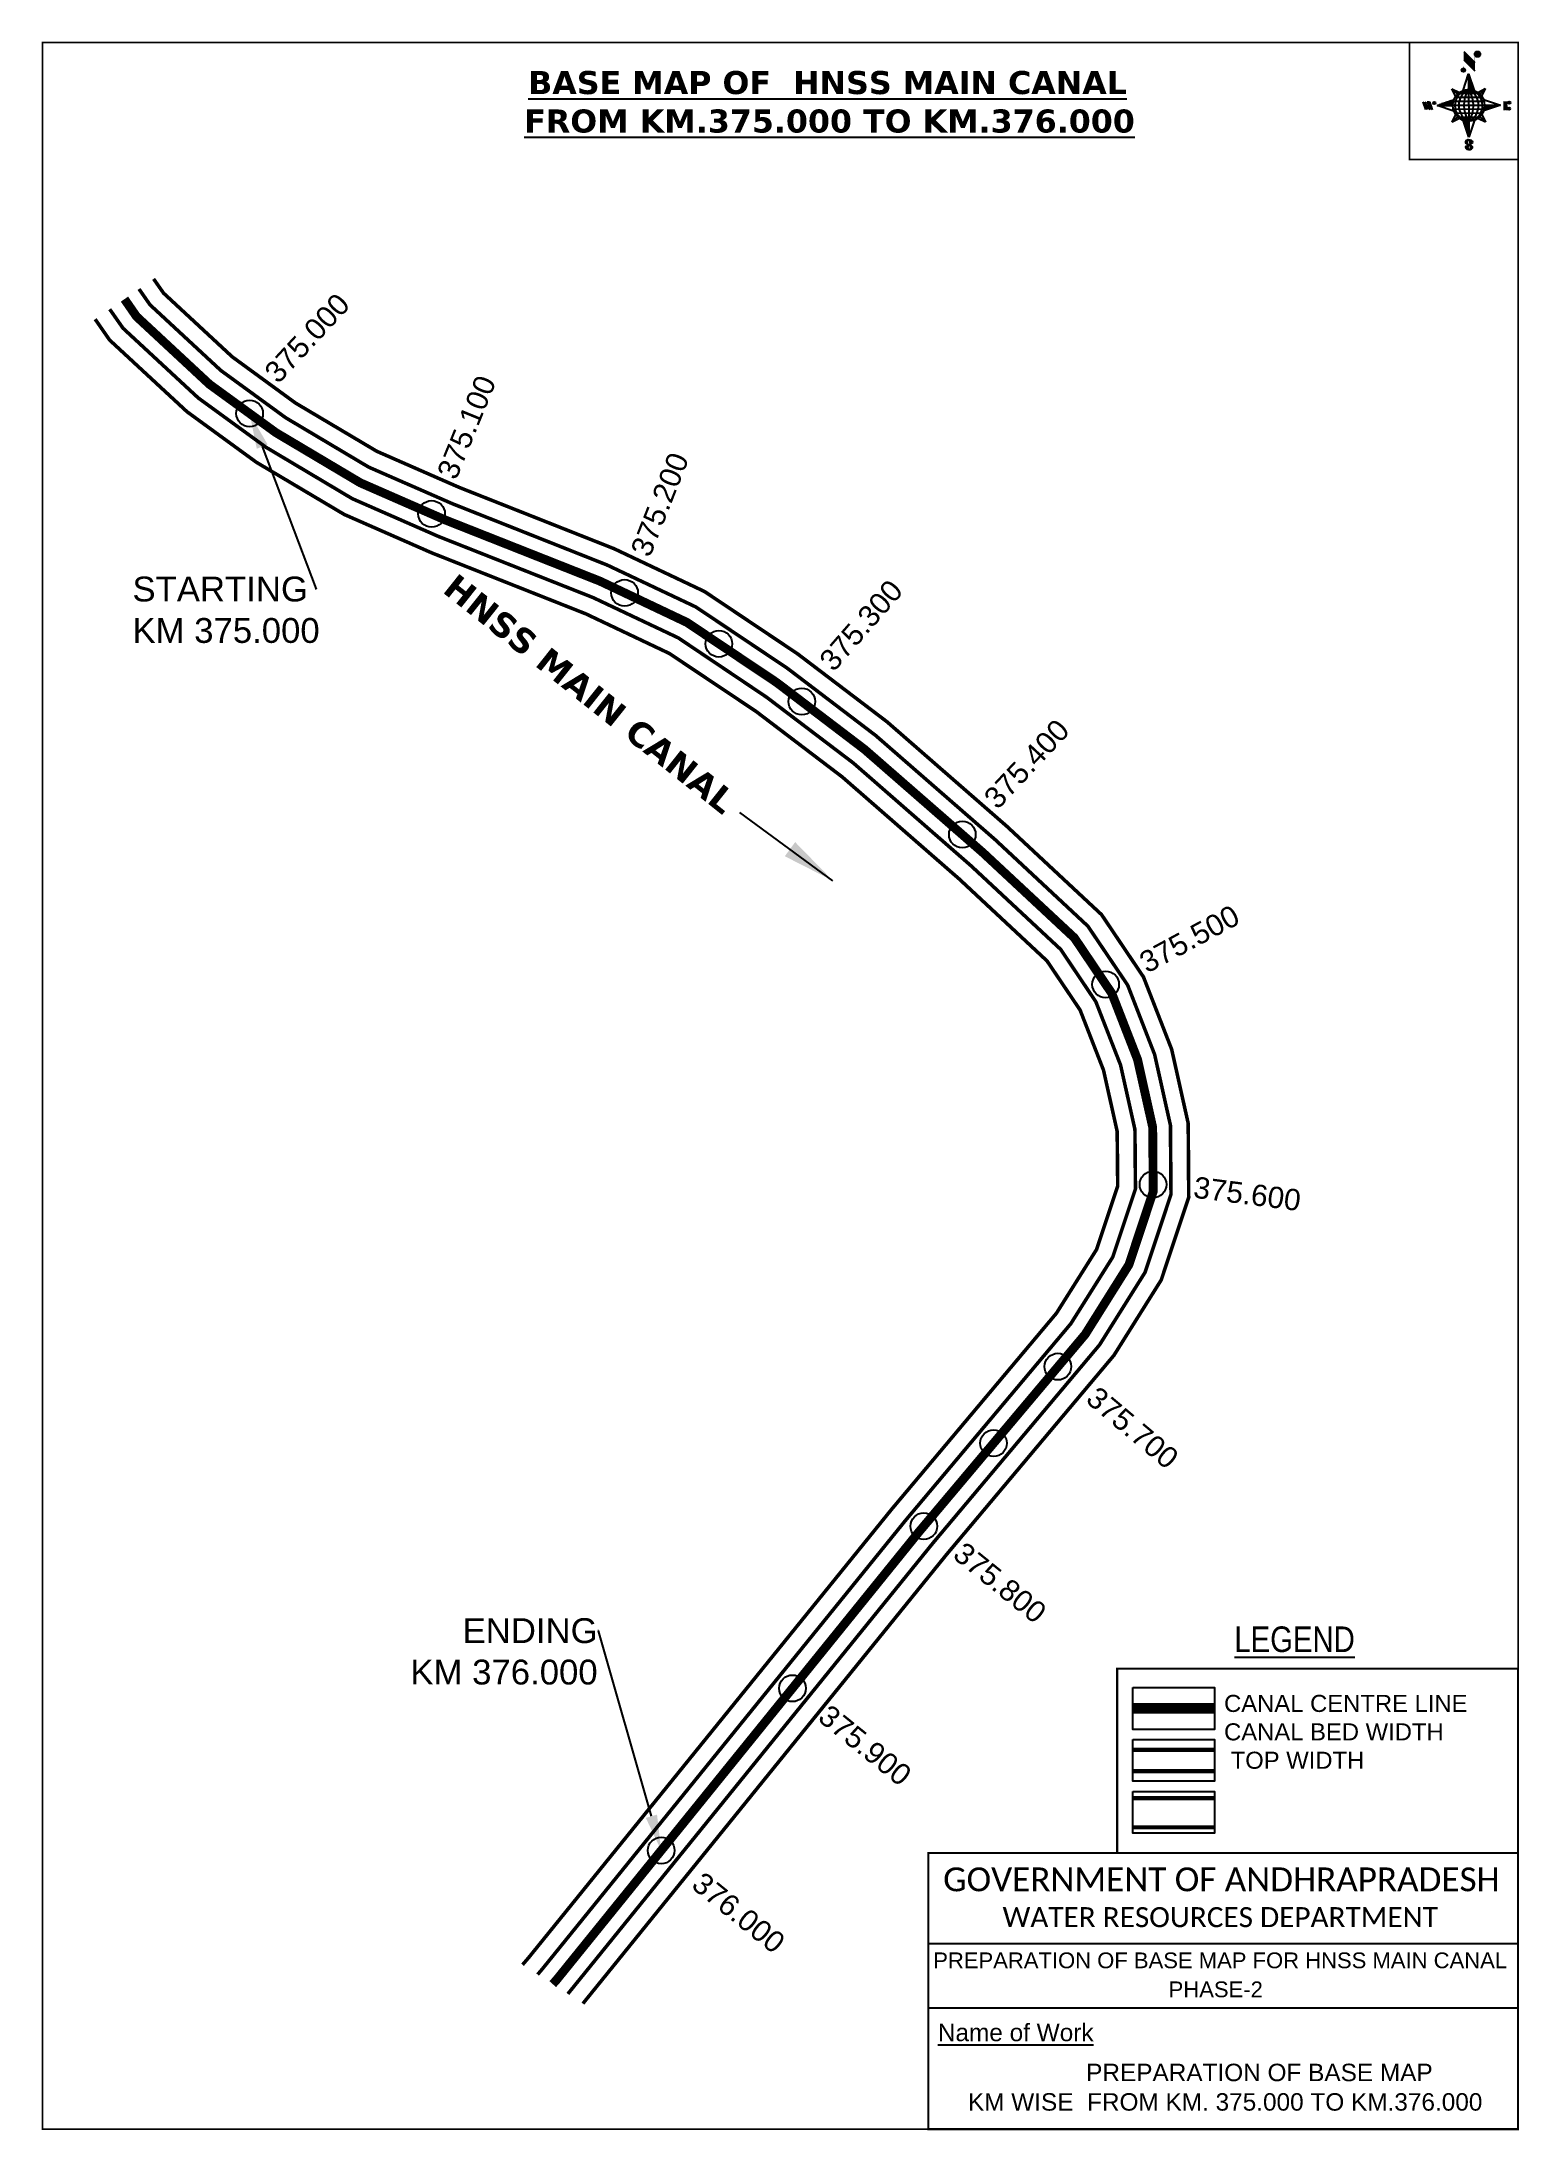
# Model space of a CAD drawing. Header units: inches. Extents: x 819307 to 820140, y 1579753 to 1580929.
import ezdxf
from ezdxf import colors
from ezdxf.entities.mleader import LeaderData, LeaderLine
from ezdxf.enums import TextEntityAlignment as Align
from ezdxf.math import Vec2, Vec3

# ---------------------------------------------------------------- set-up
doc = ezdxf.new("R2010")
doc.units = ezdxf.units.IN
doc.header["$LTSCALE"] = 15
doc.header["$MEASUREMENT"] = 0
doc.header["$PDMODE"] = 32
doc.header["$PDSIZE"] = 15
doc.linetypes.add('HIDDEN2', pattern=[0.1875, 0.125, -0.0625])
for name, color, linetype in [('AQUADUCT', 1, 'Continuous'), ('bord', 1, 'Continuous'), ('CANAL1', 7, 'Continuous'), ('CSMark', 72, 'Continuous'), ('DCBMS', 232, 'Continuous'), ('PAGE', 7, 'Continuous'), ('TEXT', 6, 'Continuous')]:
    doc.layers.add(name, color=color, linetype=linetype)
doc.styles.add('ARIALN', font='ARIALN_1.TTF')
doc.styles.get("Standard").update_dxf_attribs({"font": 'ARIAL_1.TTF'})
doc.dimstyles.get("Standard").update_dxf_attribs({"dimtxt": 20, "dimasz": 0.18, "dimexe": 0.18, "dimexo": 0.0625, "dimgap": 0.09, "dimtad": 0, "dimtih": 1, "dimtoh": 1, "dimdec": 4, "dimzin": 0, "dimdsep": 46, "dimtxsty": 'Standard', "dimcen": 0.09, "dimadec": 0, "dimazin": 0, "dimtfac": 1, "dimtdec": 4, "dimtofl": 0, "dimtmove": 0, "dimatfit": 3, "dimfxl": 0, "dimtolj": 1, "dimtzin": 0, "dimarcsym": 0})
pattern_1 = [(267.297113149, (-8720374.938, 50637915.138), (10.5367255337, -0.497431438), [])]
pattern_2 = [(357.297113149, (-8720374.938, 50637915.138), (0.497431438, 10.5367255337), [])]

# ---------------------------------------------------------------- blocks, each defined once
blk = doc.blocks.new('*X26')
at = {"color": 0, "linetype": 'Continuous'}
for p, q in [((6321.6, 240.5), (6322.3, 241.2)), ((6321.6, 240.3), (6322.3, 241)), ((6321.6, 240.1), (6322.3, 240.8)), ((6321.6, 239.9), (6322.4, 240.7)), ((6321.6, 239.8), (6322.4, 240.6)), ((6321.6, 239.6), (6322.5, 240.5)), ((6321.6, 239.4), (6322.5, 240.3)), ((6321.6, 239.2), (6322.6, 240.2)), ((6321.7, 239.1), (6322.6, 240.1)), ((6321.8, 240.8), (6322.4, 241.4)), ((6321.8, 239), (6322.7, 240)), ((6321.8, 239), (6322.8, 239.9)), ((6321.9, 238.9), (6322.9, 239.8)), ((6322, 238.8), (6323, 239.7)), ((6322.1, 241.3), (6322.4, 241.6)), ((6322.1, 238.7), (6323.1, 239.6)), ((6322.2, 238.6), (6323.1, 239.6)), ((6322.3, 238.5), (6323.2, 239.5)), ((6322.4, 238.5), (6323.3, 239.4)), ((6322.5, 238.4), (6323.4, 239.3)), ((6322.7, 238.4), (6323.6, 239.3)), ((6322.8, 238.3), (6323.7, 239.2)), ((6322.9, 238.3), (6323.8, 239.1)), ((6323.1, 238.2), (6323.9, 239.1)), ((6323.2, 238.2), (6324, 239)), ((6323.3, 238.2), (6324.2, 239)), ((6323.5, 238.1), (6324.3, 238.9)), ((6323.7, 238.1), (6324.4, 238.9)), ((6323.8, 238.1), (6324.6, 238.8)), ((6324.1, 238.2), (6324.7, 238.8)), ((6324.3, 238.3), (6324.9, 238.8)), ((6324.6, 238.3), (6325.1, 238.8)), ((6324.8, 238.4), (6325.2, 238.8)), ((6325.1, 238.5), (6325.4, 238.8)), ((6325.4, 238.6), (6325.6, 238.8))]:
    blk.add_line(p, q, dxfattribs=at)
blk = doc.blocks.new('*X25')
at = {"color": 0, "linetype": 'Continuous'}
for p, q in [((6324.4, 240.3), (6324.5, 240.4)), ((6324.6, 240.3), (6324.8, 240.5)), ((6324.7, 240.2), (6325, 240.5)), ((6324.8, 240.2), (6325.2, 240.6)), ((6325, 240.1), (6325.5, 240.6)), ((6325.1, 240.1), (6325.6, 240.6)), ((6325.2, 240), (6325.8, 240.6)), ((6325.3, 240), (6326, 240.6)), ((6325.4, 239.9), (6326.1, 240.6)), ((6325.5, 239.8), (6326.2, 240.5)), ((6325.6, 239.8), (6326.3, 240.5)), ((6325.7, 239.7), (6326.5, 240.4)), ((6325.9, 239.6), (6326.6, 240.3)), ((6326, 239.5), (6326.7, 240.3)), ((6326, 239.4), (6326.8, 240.2)), ((6326.1, 239.3), (6327, 240.2)), ((6326.2, 239.3), (6327.1, 240.1)), ((6326.3, 239.2), (6327.1, 240)), ((6326.4, 239.1), (6327.2, 239.9)), ((6326.5, 239), (6327.3, 239.8)), ((6326.5, 238.9), (6327.4, 239.7)), ((6326.6, 238.8), (6327.5, 239.6)), ((6326.7, 238.7), (6327.5, 239.5)), ((6326.8, 238.6), (6327.6, 239.4)), ((6326.8, 238.5), (6327.7, 239.3)), ((6326.8, 236.5), (6327.4, 237)), ((6326.9, 238.3), (6327.8, 239.2)), ((6326.9, 238.2), (6327.9, 239.1)), ((6326.9, 236.8), (6327.6, 237.4)), ((6327, 238.1), (6327.8, 239)), ((6327, 237.9), (6327.8, 238.8)), ((6327, 237.8), (6327.8, 238.6)), ((6327, 237.6), (6327.8, 238.4)), ((6327, 237.4), (6327.8, 238.2)), ((6327, 237.3), (6327.8, 238)), ((6327, 237.1), (6327.8, 237.9))]:
    blk.add_line(p, q, dxfattribs=at)
blk = doc.blocks.new('H')
at = {"layer": 'bord', "extrusion": (0.000427885, 0.004792, 0.999988)}
h = blk.add_hatch(dxfattribs=at)
h.set_pattern_fill('LINE', color=8, scale=84.387686, angle=-2.7029, style=0)
h.set_pattern_definition(pattern_2)
h.paths.add_polyline_path([(-492, 786, -0.090992), (-448, 775), (-486, 912)])
h = blk.add_hatch(dxfattribs=at)
h.set_pattern_fill('LINE', color=8, scale=84.387686, angle=-92.7029, style=0)
h.set_pattern_definition(pattern_1)
h.paths.add_polyline_path([(-625, 665, -0.090992), (-615, 710), (-751, 671)])
h = blk.add_hatch(dxfattribs=at)
h.set_pattern_fill('LINE', color=8, scale=84.387686, angle=-2.7029, style=0)
h.set_pattern_definition(pattern_2)
h.paths.add_polyline_path([(-504, 533, -0.090992), (-549, 543), (-510, 406)])
h = blk.add_hatch(dxfattribs=at)
h.set_pattern_fill('LINE', color=8, scale=84.387686, angle=-92.7029, style=0)
h.set_pattern_definition(pattern_1)
h.paths.add_polyline_path([(-246, 647), (-372, 653, -0.090992), (-382, 609)])
for p, q in [((-519, 1020, -1217), (-435, 927, -1216)), ((-516, 1087, -1217), (-432, 994, -1217)), ((-538, 774, -1216), (-487, 906, -1216)), ((-487, 906, -1216), (-493, 780, -1216)), ((-487, 906, -1216), (-448, 769, -1216)), ((-865, 701, -1215), (-847, 638, -1215)), ((-847, 700, -1215), (-829, 637, -1215)), ((-829, 699, -1215), (-811, 636, -1215)), ((-829, 699, -1215), (-811, 698, -1215)), ((-811, 698, -1215), (-794, 635, -1215)), ((-752, 665, -1215), (-615, 704, -1215)), ((-627, 794, -1216), (-567, 760, -1216)), ((-627, 794, -1216), (-584, 747, -1215)), ((-599, 731, -1215), (-627, 794, -1216)), ((-421, 753, -1216), (-359, 781, -1216)), ((-359, 781, -1216), (-405, 739, -1216)), ((-359, 781, -1216), (-392, 721, -1215)), ((-379, 693, -1215), (-246, 641, -1215)), ((-213, 669, -1215), (-217, 601, -1215)), ((-752, 665, -1215), (-625, 659, -1215)), ((-619, 614, -1215), (-752, 665, -1215)), ((-639, 526, -1214), (-606, 585, -1215)), ((-639, 526, -1214), (-593, 568, -1215)), ((-577, 553, -1215), (-639, 526, -1214)), ((-511, 400, -1214), (-549, 537, -1214)), ((-460, 533, -1215), (-511, 400, -1214)), ((-505, 527, -1214), (-511, 400, -1214)), ((-371, 513, -1214), (-431, 546, -1215)), ((-371, 513, -1214), (-414, 560, -1215)), ((-399, 576, -1215), (-371, 513, -1214)), ((-246, 641, -1215), (-383, 603, -1215)), ((-373, 647, -1215), (-246, 641, -1215)), ((-197, 600, -1215), (-194, 668, -1215))]:
    blk.add_line(p, q, dxfattribs=at)
at = {"layer": 'bord', "color": 8, "linetype": 'ByBlock', "extrusion": (0.000427885, 0.004792, 0.999988)}
for p, q in [((-375, 679, -1215), (-620, 691, -1215)), ((-386, 711, -1215), (-605, 722, -1215)), ((-411, 744, -1216), (-578, 752, -1216)), ((-493, 780, -1216), (-505, 527, -1214)), ((-373, 647, -1215), (-625, 659, -1215)), ((-378, 616, -1215), (-623, 628, -1215)), ((-392, 585, -1215), (-611, 595, -1215)), ((-420, 555, -1215), (-587, 562, -1215))]:
    blk.add_line(p, q, dxfattribs=at)
at = {"layer": 'bord', "extrusion": (0.000427885, 0.004792, 0.999988), "elevation": -1212}
for points, const_width in [([(-522, 960), (-516, 1093)], 1.61), ([(-434, 933), (-428, 1066)], 1.61), ([(-870, 707), (-846, 706)], 0.642), ([(-829, 643), (-821, 678)], 0.642), ([(-793, 641), (-782, 694)], 0.642), ([(-223, 676), (-174, 673)], 0.706), ([(-829, 643), (-855, 644)], 0.642), ([(-811, 642), (-784, 641)], 0.642), ([(-177, 605), (-226, 607)], 0.706), ([(-195, 645), (-185, 644)], 0.706)]:
    blk.add_lwpolyline(points, dxfattribs=dict(at, const_width=const_width))
for points, const_width in [([(-414, 1073, 1), (-398, 1058, 1)], 22.3), ([(-530, 950, 1), (-520, 939, 1)], 14.8), ([(-776, 697, 1), (-769, 690, 1)], 8.9), ([(-180, 618, 1), (-173, 611, 1)], 9.79), ([(-178, 667, 1), (-171, 660, 1)], 9.79), ([(-490, 362, 1), (-498, 369, 1)], 11.1), ([(-525, 322, 1), (-533, 329, 1)], 11.1)]:
    blk.add_lwpolyline(points, format="xyb", close=True, dxfattribs=dict(at, const_width=const_width))
for points in [[(-537, 317), (-531, 310), (-520, 307), (-505, 307), (-494, 310), (-486, 318), (-487, 326), (-491, 333), (-494, 336), (-503, 341), (-522, 347), (-530, 352), (-534, 355), (-537, 363), (-537, 373), (-530, 381), (-520, 384), (-504, 384), (-493, 380), (-487, 373)], [(-522, 348), (-526, 354), (-528, 361), (-528, 371), (-526, 375), (-521, 381), (-515, 384)], [(-505, 307), (-499, 312), (-497, 319), (-497, 327), (-501, 335), (-509, 343)]]:
    blk.add_lwpolyline(points, dxfattribs=at)
at = {"layer": 'bord', "extrusion": (0.000427885, 0.004792, 0.999988)}
for centre, radius in [((-406, 1065, -1212), 22.3), ((-525, 944, -1212), 14.8), ((-773, 694, -1212), 8.9), ((-498, 659, -1212), 127), ((-177, 615, -1212), 9.79), ((-174, 663, -1212), 9.79), ((-494, 365, -1212), 11.1), ((-529, 325, -1212), 11.1)]:
    blk.add_circle(centre, radius, dxfattribs=at)
at = {"layer": 'bord', "color": 8, "linetype": 'ByBlock', "extrusion": (0.000427885, 0.004792, 0.999988)}
for centre, radius, start, end in [((-482, 658, -1212), 128, 94.9254, 259.6691), ((-437, 656, -1212), 141, 113.2864, 241.308), ((-316, 651, -1212), 222, 142.5892, 212.0053), ((-560, 662, -1212), 141, 293.2864, 61.308), ((-681, 668, -1212), 222, 322.5892, 32.0053), ((-515, 660, -1212), 128, 274.9254, 79.6691)]:
    blk.add_arc(centre, radius, start, end, dxfattribs=at)
at = {"layer": 'bord', "extrusion": (0.000427885, 0.004792, 0.999988)}
for points in [[(-516, 1093, -1212), (-431, 1000, -1212), (-519, 1026, -1212), (-434, 933, -1212)], [(-864, 707, -1212), (-846, 706, -1212), (-846, 644, -1212), (-829, 643, -1212)], [(-829, 705, -1212), (-811, 704, -1212), (-811, 642, -1212), (-793, 641, -1212)], [(-193, 674, -1212), (-197, 606, -1212), (-213, 675, -1212), (-216, 607, -1212)]]:
    blk.add_solid(points, dxfattribs=at)
at = {"layer": 'bord', "extrusion": (0.000427885, 0.004792, 0.999988), "xscale": 7.977342409717546, "yscale": 7.977342408231451, "zscale": 7.977342408476333, "rotation": 138.0840426661453}
for name, p in [('*X25', (38301, -31929, -1212)), ('*X26', (38314, -31951, -1212))]:
    blk.add_blockref(name, p, dxfattribs=at)

msp = doc.modelspace()

# ---------------------------------------------------------------- linework, layer by layer
at = {"layer": 'CANAL1', "color": 200, "const_width": 2}
for points in [[(819370.4, 1580795.8), (819376, 1580787.8), (819414.7, 1580751.9), (819450.3, 1580725.9), (819496.1, 1580698.7), (819542.4, 1580678.4), (819629.8, 1580643.8), (819680.7, 1580619.7), (819733.1, 1580584.6), (819783.5, 1580546.3), (819850.9, 1580487.5), (819904.3, 1580437.7), (819927.9, 1580402.6), (819943.8, 1580361.8), (819953.1, 1580320.1), (819953.4, 1580278.5), (819937.9, 1580231.9), (819911.3, 1580189.5), (819817.1, 1580077.4), (819612.5, 1579824.7), (819612.2, 1579824.3)], [(819337.5, 1580773.1), (819345.6, 1580761.4), (819389.2, 1580721), (819428.3, 1580692.5), (819477.8, 1580663.1), (819527, 1580641.5), (819613.9, 1580607.1), (819660.9, 1580584.8), (819709.8, 1580552.1), (819758.2, 1580515.3), (819824.1, 1580457.8), (819873.6, 1580411.6), (819892.2, 1580384), (819905.4, 1580350.1), (819913.1, 1580315.6), (819913.4, 1580284.8), (819901.5, 1580249.1), (819878.9, 1580213.2), (819786.2, 1580102.9), (819581.8, 1579850.4), (819578.2, 1579846.2)]]:
    msp.add_lwpolyline(points, dxfattribs=at)
at = {"layer": 'CANAL1', "color": 1, "linetype": 'HIDDEN2', "ltscale": 8, "const_width": 5}
msp.add_lwpolyline([(819354, 1580784.4), (819360.8, 1580774.6), (819401.9, 1580736.4), (819439.3, 1580709.2), (819486.9, 1580680.9), (819534.7, 1580660), (819621.9, 1580625.5), (819670.8, 1580602.3), (819721.4, 1580568.4), (819770.8, 1580530.8), (819837.5, 1580472.6), (819889, 1580424.6), (819910.1, 1580393.3), (819924.6, 1580356), (819933.1, 1580317.9), (819933.4, 1580281.7), (819919.7, 1580240.5), (819895.1, 1580201.3), (819801.6, 1580090.2), (819597.2, 1579837.5), (819595.2, 1579835.3)], dxfattribs=at)
at = {"layer": 'CANAL1', "color": 5, "const_width": 2}
for points in [[(819362.2, 1580790.1), (819368.4, 1580781.2), (819408.3, 1580744.2), (819444.8, 1580717.6), (819491.5, 1580689.8), (819538.6, 1580669.2), (819625.9, 1580634.6), (819675.8, 1580611), (819727.3, 1580576.5), (819777.1, 1580538.6), (819844.2, 1580480.1), (819896.6, 1580431.2), (819919, 1580398), (819934.2, 1580358.9), (819943.1, 1580319), (819943.4, 1580280.1), (819928.8, 1580236.2), (819903.2, 1580195.4), (819809.4, 1580083.8), (819604.8, 1579831.1), (819603.7, 1579829.8)], [(819345.7, 1580778.7), (819353.2, 1580768), (819395.6, 1580728.7), (819433.8, 1580700.9), (819482.3, 1580672), (819530.9, 1580650.7), (819617.9, 1580616.3), (819665.9, 1580593.6), (819715.6, 1580560.2), (819764.5, 1580523.1), (819830.8, 1580465.2), (819881.3, 1580418.1), (819901.1, 1580388.6), (819915, 1580353), (819923.1, 1580316.7), (819923.4, 1580283.2), (819910.6, 1580244.8), (819887, 1580207.3), (819793.9, 1580096.5), (819589.5, 1579844), (819586.7, 1579840.7)]]:
    msp.add_lwpolyline(points, dxfattribs=at)
at = {"layer": 'CANAL1', "color": 1, "linetype": 'HIDDEN2', "ltscale": 100, "const_width": 6, "elevation": -0.4}
msp.add_lwpolyline([(819967.9, 1579990.6), (819921.9, 1579990.6)], dxfattribs=at)
at = {"layer": 'CANAL1', "color": 5, "const_width": 2.4, "elevation": -0.4}
for points in [[(819967.9, 1579967.3), (819921.9, 1579967.3)], [(819967.9, 1579955.3), (819921.9, 1579955.3)]]:
    msp.add_lwpolyline(points, dxfattribs=at)
at = {"layer": 'CANAL1', "color": 200, "const_width": 2.4, "elevation": -0.4}
for points in [[(819967.9, 1579940.1), (819921.9, 1579940.1)], [(819967.9, 1579923.6), (819921.9, 1579923.6)]]:
    msp.add_lwpolyline(points, dxfattribs=at)
at = {"layer": 'CSMark', "color": 3}
for p in [(819424.5, 1580720), (819527, 1580663.4), (819635.7, 1580618.9), (819688.8, 1580590.3), (819735.5, 1580557.7), (819825.9, 1580482.8), (819906.6, 1580398.4), (819933.3, 1580285.7), (819879.7, 1580183.1), (819843.5, 1580140), (819804.2, 1580093.2), (819730.2, 1580001.9), (819656.3, 1579910.6)]:
    msp.add_point(p, dxfattribs=at)
at = {"layer": 'PAGE', "const_width": 1}
msp.add_lwpolyline([(820138.9, 1579753.6), (820138.9, 1580928.9), (819307.9, 1580928.9), (819307.9, 1579753.6), (820138.9, 1579753.6)], dxfattribs=at)
at = {"layer": 'PAGE'}
for points, const_width in [([(820138.9, 1580928.9), (820077.8, 1580928.9), (820077.8, 1580863.1), (820138.9, 1580863.1)], 1), ([(819913.1, 1580013), (820138.9, 1580013), (820138.9, 1579909.2), (819913.1, 1579909.2)], 1.2), ([(819806.8, 1579909.2), (820138.9, 1579909.2), (820138.9, 1579753.6), (819806.8, 1579753.6)], 1.2)]:
    msp.add_lwpolyline(points, close=True, dxfattribs=dict(at, const_width=const_width))
at = {"layer": 'PAGE', "elevation": -0.4}
for points in [[(819921.9, 1580002.4), (819967.9, 1580002.4), (819967.9, 1579978.8), (819921.9, 1579978.8)], [(819921.9, 1579973.1), (819967.9, 1579973.1), (819967.9, 1579949.6), (819921.9, 1579949.6)], [(819921.9, 1579943.8), (819967.9, 1579943.8), (819967.9, 1579920.3), (819921.9, 1579920.3)]]:
    msp.add_lwpolyline(points, close=True, dxfattribs=at)
at = {"layer": 'PAGE'}
for points in [[(819806.8, 1579858.2), (820138.9, 1579858.2)], [(819806.8, 1579821.9), (820138.9, 1579821.9)]]:
    msp.add_lwpolyline(points, dxfattribs=at)

# ---------------------------------------------------------------- block references
at = {"layer": 'AQUADUCT', "color": 1, "xscale": 0.0703495379661093, "yscale": 0.07034953800030053, "zscale": 0.07034953795990817, "rotation": 3.078330607406165}
msp.add_blockref('H', (820148.6, 1580849.5, 85.4), dxfattribs=at)

# ---------------------------------------------------------------- texts
at = {"layer": 'CANAL1', "insert": (819540.5, 1580631.2), "char_height": 14, "width": 205.129, "attachment_point": 1, "rotation": 321.4881}
msp.add_mtext('\\pi0.96322;{\\fVerdana|b1|i0|c0|p34;HNSS MAIN CANAL}', dxfattribs=at)
at = {"layer": 'CSMark', "color": 1}
for s, rotation, p in [('375.000', 47.1341, (819436.2, 1580740.3)), ('375.100', 67.85, (819535.2, 1580684.2)), ('375.200', 68.3996, (819644.3, 1580640.6)), ('375.300', 48.9016, (819748.9, 1580577.9)), ('375.400', 46.9742, (819841.4, 1580500.5)), ('375.500', 28.388, (819927.1, 1580409.7)), ('375.600', 352.7429, (819956.3, 1580284.3)), ('375.700', 319.9503, (819898.6, 1580168.2)), ('375.800', 321.012, (819823.6, 1580080.5)), ('375.900', 321.012, (819747.6, 1579988.9)), ('376.000', 321.012, (819676.4, 1579894.6))]:
    msp.add_text(s, height=12, rotation=rotation, dxfattribs=at).set_placement(p, align=Align.MIDDLE_LEFT)
at = {"layer": 'PAGE', "extrusion": (0.000201441, 0.004807, 0.999988), "style": 'ARIALN'}
msp.add_text('%%ULEGEND', height=14.4, rotation=359.9999, dxfattribs=at).set_placement((820013, 1580010.5, 7760.1), align=Align.MIDDLE)
at = {"layer": 'PAGE', "extrusion": (0.000201441, 0.004807, 0.999988)}
for s, height, p in [('PREPARATION OF BASE MAP FOR HNSS MAIN CANAL', 8.878, (819809.5, 1579825.2, 7759.2)), ('%%UName of Work', 9.822, (819812.1, 1579784.1, 7757.8))]:
    msp.add_text(s, height=height, rotation=359.9999, dxfattribs=at).set_placement(p)
for s, height, p in [('PHASE-2', 8.88, (819968.6, 1579813.3, 7759.1)), ('PREPARATION OF BASE MAP', 9.822, (819993.2, 1579766.5, 7757.9)), ('KM WISE  FROM KM. 375.000 TO KM.376.000', 9.822, (819973.9, 1579749.9, 7757.9))]:
    msp.add_text(s, height=height, rotation=359.9999, dxfattribs=at).set_placement(p, align=Align.MIDDLE_CENTER)
at = {"layer": 'PAGE', "extrusion": (0.000201441, 0.004807, 0.999988), "attachment_point": 1, "text_direction": (1, -1e-06, -0.000201)}
for s, insert, char_height, width in [('CANAL CENTRE LINE CANAL BED WIDTH {\\H2.3732x; }\\P TOP WIDTH{\\H1.9155x; }', (819973.3, 1579998.2, -0.4), 9.6, 168.926), ('\\pi3.5885;{\\fCalibri|b0|i0|c0|p34;\\H1.3333x;GOVERNMENT OF ANDHRAPRADESH\\P\\pi37.073;\\H0.83998x;WATER RESOURCES DEPARTMENT}', (819811.5, 1579901, -1.3), 10.059, 321.276)]:
    msp.add_mtext(s, dxfattribs=dict(at, insert=insert, char_height=char_height, width=width))
at = {"layer": 'TEXT', "color": 1, "insert": (819559.6, 1580912.9), "char_height": 13, "width": 379.826, "attachment_point": 1}
msp.add_mtext('\\pi21.755;{\\fVerdana|b1|i0|c0|p34;\\LBASE MAP OF  HNSS MAIN CANAL \\P\\pi19.564;FROM KM.375.000 TO KM.376.000}', dxfattribs=at)

# ---------------------------------------------------------------- leaders
at = {"layer": 'CANAL1'}
msp.add_leader([(819753, 1580456.8), (819700.6, 1580495.3)], dimstyle='Standard', override={"dimasz": 30, "dimgap": 0.09, "dimtad": 0}, dxfattribs=at)
at = {"layer": 'DCBMS', "color": 5}
ml = msp.add_multileader_mtext('Standard', dxfattribs=at)
ml.set_content('STARTING\\PKM 375.000', color=5)
ml.set_leader_properties()
ml.build(insert=Vec2(0, 0))
ml.multileader.update_dxf_attribs({"dogleg_length": 0.36, "arrow_head_size": 20})
ctx = ml.context
ctx.base_point, ctx.char_height, ctx.arrow_head_size, ctx.landing_gap_size, ctx.plane_origin = Vec3(819358.4, 1580621), 14, 20, 0.09, Vec3(819529.3, 1580693.8)
notes = []
notes.append((ctx, [(0, (1, 1, 0), (819462, 1580621), (-1, 0), 0.36, [(0, [(819424.5, 1580720)], 0, [])])]))
ctx.mtext.insert, ctx.mtext.flow_direction = Vec3(819358.5, 1580628.1), 5
for ctx, leaders in notes:
    for number, flags, end, landing, length, lines in leaders:
        leader = LeaderData()
        leader.index, (leader.has_last_leader_line, leader.has_dogleg_vector, leader.attachment_direction) = number, flags
        leader.last_leader_point, leader.dogleg_vector, leader.dogleg_length = Vec3(end), Vec3(landing), length
        for number, points, colour, breaks in lines:
            line = LeaderLine()
            line.index, line.vertices, line.color, line.breaks = number, Vec3.list(points), colors.encode_raw_color(colour), breaks
            leader.lines.append(line)
        ctx.leaders.append(leader)

# ---------------------------------------------------------------- next in the draw order: leaders
ml = msp.add_multileader_mtext('Standard', dxfattribs=at)
ml.set_content('ENDING \\PKM 376.000', color=5)
ml.set_leader_properties()
ml.build(insert=Vec2(0, 0))
ml.multileader.update_dxf_attribs({"dogleg_length": 0.36, "arrow_head_size": 20})
ctx = ml.context
ctx.base_point, ctx.char_height, ctx.arrow_head_size, ctx.landing_gap_size, ctx.plane_origin = Vec3(819517.3, 1580034.2), 14, 20, 0.09, Vec3(819661, 1580246.6)
ctx.text_align_type = 2
notes = []
notes.append((ctx, [(0, (1, 1, 0), (819620.9, 1580034.2), (-1, 0), 0.36, [(0, [(819656.3, 1579910.6)], 0, [])])]))
ctx.mtext.insert, ctx.mtext.width, ctx.mtext.alignment, ctx.mtext.flow_direction = Vec3(819620.5, 1580041.4), 109.049, 3, 5
ctx.mtext.has_bg_fill, ctx.mtext.bg_color, ctx.mtext.bg_scale_factor, ctx.mtext.bg_transparency, ctx.mtext.use_window_bg_color = 1, -1027028792, 1.5, 0, 1
for ctx, leaders in notes:
    for number, flags, end, landing, length, lines in leaders:
        leader = LeaderData()
        leader.index, (leader.has_last_leader_line, leader.has_dogleg_vector, leader.attachment_direction) = number, flags
        leader.last_leader_point, leader.dogleg_vector, leader.dogleg_length = Vec3(end), Vec3(landing), length
        for number, points, colour, breaks in lines:
            line = LeaderLine()
            line.index, line.vertices, line.color, line.breaks = number, Vec3.list(points), colors.encode_raw_color(colour), breaks
            leader.lines.append(line)
        ctx.leaders.append(leader)

doc.saveas('drawing.dxf')
